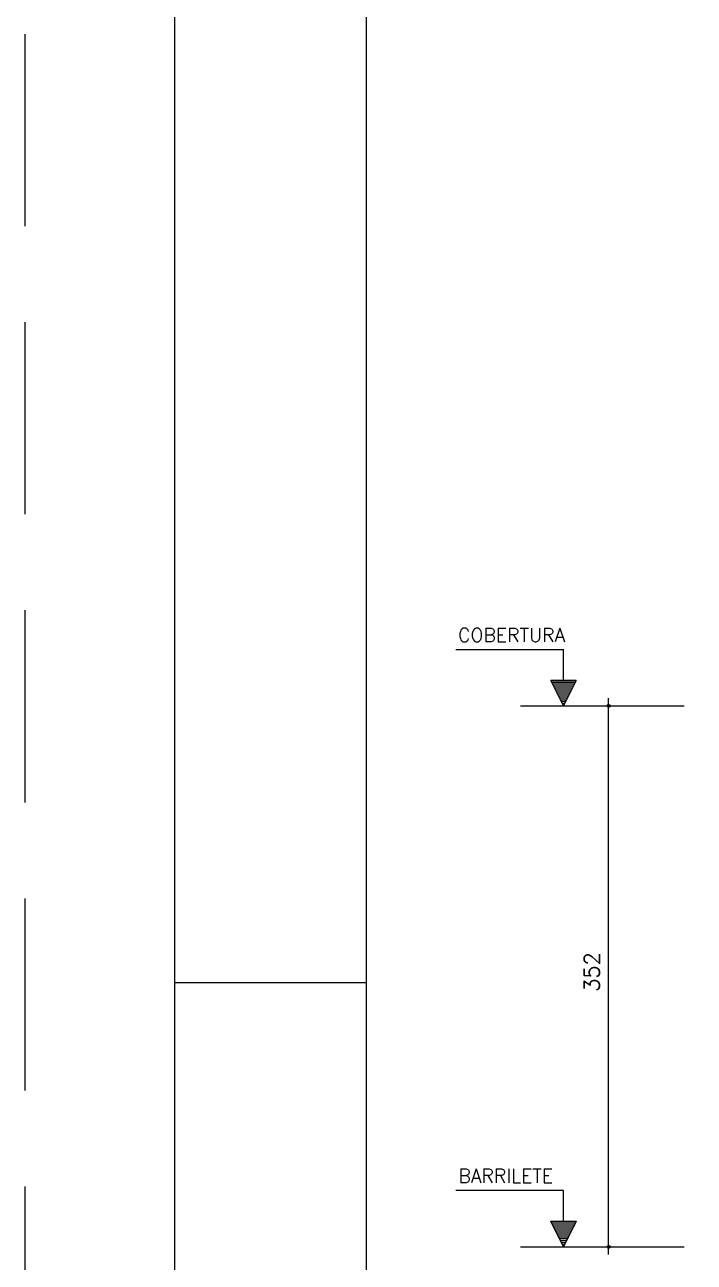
# Model space of a CAD drawing. Extents: x -1.9 to 86, y -1.5 to 61.
# Drawn here: x -1.95 to 6.77, y 11.22 to 27.32 of the extents above; entities that cross this region are included whole.
import ezdxf

# ---------------------------------------------------------------- set-up
doc = ezdxf.new("R2010")
doc.units = 0
doc.header["$MEASUREMENT"] = 0
doc.linetypes.add('HIDDEN', pattern=[0.375, 0.25, -0.125])
doc.layers.get('0').update_dxf_attribs({"linetype": 'CONTINUOUS'})
doc.layers.get('Defpoints').update_dxf_attribs({"linetype": 'CONTINUOUS'})
for name, color, linetype in [('ARQ_FOLHA', 7, 'CONTINUOUS'), ('PENA_01', 1, 'CONTINUOUS'), ('PENA_02', 2, 'CONTINUOUS'), ('PENA_03', 3, 'CONTINUOUS')]:
    doc.layers.add(name, color=color, linetype=linetype)
doc.styles.get("Standard").update_dxf_attribs({"font": 'ROMANS.SHX'})

# ---------------------------------------------------------------- blocks, each defined once
blk = doc.blocks.new('FOLHA A1 - 841 X 594')
at = {"layer": 'ARQ_FOLHA', "color": 1}
blk.add_line((-816, 148.5), (-841, 148.5), dxfattribs=at)
for points in [[(-841, 0), (0, 0), (0, 594), (-841, 594)], [(-816, 10), (-10, 10), (-10, 584), (-816, 584)]]:
    blk.add_lwpolyline(points, close=True, dxfattribs=at)
at = {"layer": 'Defpoints', "color": 8, "linetype": 'HIDDEN', "ltscale": 100}
blk.add_lwpolyline([(-860.5, 609.5), (-860.5, -15.5), (19.5, -15.5), (19.5, 609.5)], close=True, dxfattribs=at)
blk = doc.blocks.new('*U24')
blk.add_blockref('FOLHA A1 - 841 X 594', (0, 0))

msp = doc.modelspace()

# ---------------------------------------------------------------- linework, layer by layer
at = {"layer": 'PENA_01', "linetype": 'Continuous'}
for p, q in [((4.509, 18.459), (6.64, 18.459)), ((4.509, 11.419), (6.64, 11.419))]:
    msp.add_line(p, q, dxfattribs=at)
at = {"layer": 'PENA_02', "linetype": 'Continuous'}
for centre, radius in [((5.656, 18.459), 0.02), ((5.656, 18.459), 0.01), ((5.656, 11.419), 0.02), ((5.656, 11.419), 0.01)]:
    msp.add_circle(centre, radius, dxfattribs=at)
at = {"layer": 'PENA_03', "linetype": 'Continuous'}
for p, q in [((5.068, 19.191), (3.668, 19.191)), ((5.068, 18.791), (5.068, 19.191)), ((5.07, 18.791), (5.07, 19.192)), ((5.069, 18.459), (4.903, 18.791)), ((4.903, 18.791), (5.068, 18.791)), ((5.069, 18.462), (4.905, 18.789)), ((5.233, 18.789), (4.905, 18.789)), ((5.222, 18.765), (4.916, 18.765)), ((5.21, 18.74), (4.929, 18.74)), ((5.197, 18.714), (4.942, 18.714)), ((5.184, 18.688), (4.954, 18.688)), ((5.235, 18.791), (5.069, 18.459)), ((5.233, 18.789), (5.069, 18.462)), ((5.07, 18.791), (5.235, 18.791)), ((5.171, 18.663), (4.967, 18.663)), ((5.159, 18.637), (4.98, 18.637)), ((5.146, 18.612), (4.993, 18.612)), ((5.133, 18.586), (5.005, 18.586)), ((5.12, 18.561), (5.018, 18.561)), ((5.107, 18.535), (5.031, 18.535)), ((5.656, 11.318), (5.656, 18.559)), ((5.095, 18.51), (5.044, 18.51)), ((5.082, 18.484), (5.056, 18.484)), ((5.068, 12.151), (3.668, 12.151)), ((5.068, 11.751), (5.068, 12.151)), ((5.07, 11.751), (5.07, 12.152)), ((5.069, 11.419), (4.903, 11.751)), ((4.903, 11.751), (5.068, 11.751)), ((5.069, 11.422), (4.905, 11.749)), ((5.233, 11.749), (4.905, 11.749)), ((5.222, 11.725), (4.916, 11.725)), ((5.21, 11.7), (4.929, 11.7)), ((5.197, 11.674), (4.942, 11.674)), ((5.184, 11.648), (4.954, 11.648)), ((5.171, 11.623), (4.967, 11.623)), ((5.159, 11.597), (4.98, 11.597)), ((5.235, 11.751), (5.069, 11.419)), ((5.233, 11.749), (5.069, 11.422)), ((5.07, 11.751), (5.235, 11.751)), ((5.146, 11.572), (4.993, 11.572)), ((5.133, 11.546), (5.005, 11.546)), ((5.12, 11.521), (5.018, 11.521)), ((5.107, 11.495), (5.031, 11.495)), ((5.095, 11.47), (5.044, 11.47)), ((5.082, 11.444), (5.056, 11.444))]:
    msp.add_line(p, q, dxfattribs=at)

# ---------------------------------------------------------------- block references
at = {"xscale": 0.09999999999999938, "yscale": 0.09999999999999938, "zscale": 0.09999999999999938}
msp.add_blockref('*U24', (84.1, 0.003), dxfattribs=at)

# ---------------------------------------------------------------- texts
at = {"layer": 'PENA_03', "linetype": 'Continuous'}
for s, p in [('COBERTURA', (3.694, 19.292)), ('BARRILETE', (3.699, 12.252))]:
    msp.add_text(s, height=0.18, dxfattribs=at).set_placement(p)
msp.add_text('352', height=0.2, rotation=90, dxfattribs=at).set_placement((5.538, 14.738))

doc.saveas('drawing.dxf')
